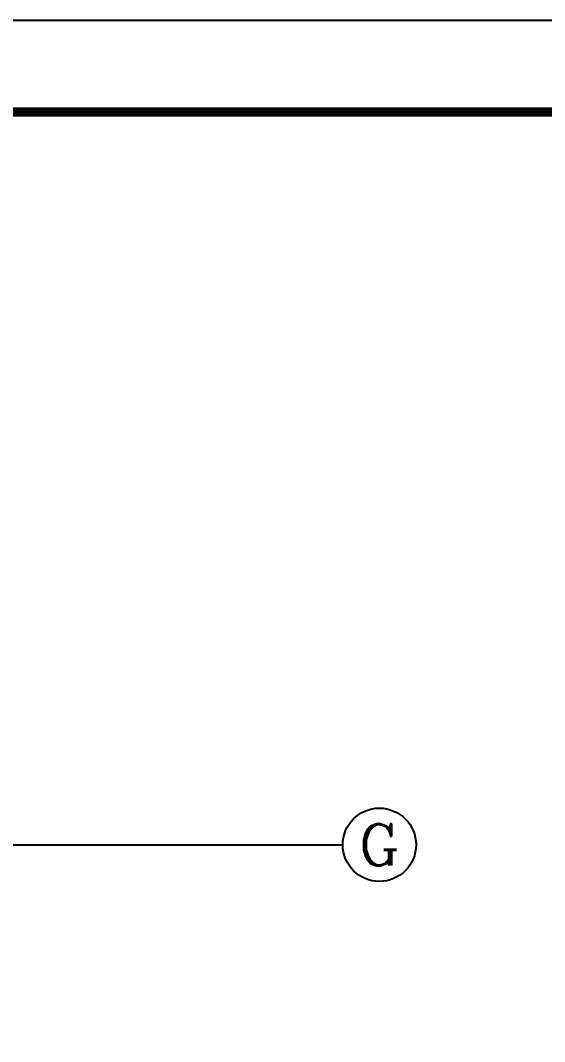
# Model space of a CAD drawing. Extents: x -266287 to 275962, y -324567 to 363765.
# Drawn here: x -94653 to -83209, y -864 to 21433 of the extents above; entities that cross this region are included whole.
import ezdxf
from ezdxf.enums import TextEntityAlignment as Align

# ---------------------------------------------------------------- set-up
doc = ezdxf.new("R2010")
doc.units = 0
doc.header["$LTSCALE"] = 1000
doc.layers.get('0').update_dxf_attribs({"linetype": 'CONTINUOUS'})
for name, color, linetype in [('AXIS', 3, 'CONTINUOUS'), ('AXIS_TEXT', 7, 'CONTINUOUS'), ('PUB_TITLE', 4, 'CONTINUOUS')]:
    doc.layers.add(name, color=color, linetype=linetype)
doc.styles.add('_TCH_AXIS', font='COMPLEX', dxfattribs={"bigfont": 'GBCBIG'})
doc.styles.add('COMPLEX', font='COMPLEX')

# ---------------------------------------------------------------- blocks, each defined once
blk = doc.blocks.new('_AXISO')
blk.add_circle((0, 0), 0.5)
at = {"layer": 'AXIS_TEXT', "style": 'COMPLEX', "width": 1.041667}
blk.add_attdef('A', text='', height=0.56, dxfattribs=at).set_placement((-0.25, -0.28), (0.25, -0.28), align=Align.FIT)

msp = doc.modelspace()

# ---------------------------------------------------------------- linework, layer by layer
at = {"layer": 'AXIS'}
msp.add_line((-95615.20461, 3433.30504), (-87615.20461, 3433.30504), dxfattribs=at)
at = {"layer": 'PUB_TITLE'}
msp.add_lwpolyline([(-220364.58828, -62566.69496), (-71764.58828, -62566.69496), (-71764.58828, 21433.30504), (-220364.58828, 21433.30504)], close=True, dxfattribs=at)
at = {"layer": 'PUB_TITLE', "const_width": 200}
msp.add_lwpolyline([(-215364.58828, -60566.69496), (-73764.58828, -60566.69496), (-73764.58828, 19433.30504), (-215364.58828, 19433.30504)], close=True, dxfattribs=at)

# ---------------------------------------------------------------- block references
at = {"layer": 'AXIS'}
ref = msp.add_blockref('_AXISO', (-86815.20461, 3433.30504), dxfattribs=dict(at, xscale=1600, yscale=1600, zscale=1600))
ref.add_attrib('A', 'G', dxfattribs={"layer": 'AXIS_TEXT', "height": 905.09668, "style": '_TCH_AXIS', "width": 1.166667}).set_placement((-87267.75295, 2980.7567), (-86362.65627, 2980.7567), align=Align.FIT)

doc.saveas('drawing.dxf')
